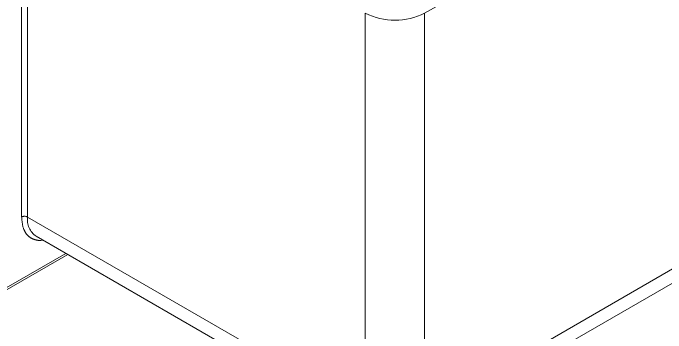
# Paper-space layout 'Blatt1' of a CAD drawing. Header units: millimetres. Extents: x 0 to 1189, y 0 to 841.
# Drawn here: x 925.444 to 928.56, y 249.274 to 250.801 of the extents above; entities that cross this region are included whole.
import ezdxf

# ---------------------------------------------------------------- set-up
doc = ezdxf.new("R2010")
doc.units = ezdxf.units.MM
doc.linetypes.add('PHANTOM', pattern=[12.7, 6.35, -1.27, 1.27, -1.27, 1.27, -1.27])

psp = doc.layouts.new('Blatt1')

# ---------------------------------------------------------------- linework, layer by layer
at = {"color": 8, "linetype": 'PHANTOM', "lineweight": 18}
for p, q in [((925.4847, 249.8277), (925.4847, 251.7319)), ((925.5129, 251.7319), (925.5129, 249.8277)), ((927.408, 250.8012), (929.057, 251.7531)), ((927.1251, 248.897), (927.1251, 250.8012)), ((927.408, 248.897), (927.408, 250.8012)), ((929.057, 249.849), (927.408, 248.897)), ((925.5129, 249.8277), (927.1251, 248.897)), ((925.6962, 249.6543), (925.3998, 249.4832))]:
    psp.add_line(p, q, dxfattribs=at)
at = {"color": 7, "linetype": 'PHANTOM', "lineweight": 18}
for p, q in [((927.3666, 248.8055), (929.0155, 249.7574)), ((925.5544, 249.7362), (927.1666, 248.8055)), ((925.3936, 249.4694), (925.705, 249.6492))]:
    psp.add_line(p, q, dxfattribs=at)
at = {"color": 8, "linetype": 'PHANTOM', "lineweight": 18}
for centre, radius, start, end in [((927.2666, 251.0742), 0.3074, 242.6097, 297.3903), ((925.4988, 249.8005), 0.0307, 62.6097, 117.3903), ((925.6081, 249.8156), 0.0959, 172.7442, 235.9436)]:
    psp.add_arc(centre, radius, start, end, dxfattribs=at)
psp.add_open_spline([(925.5853, 249.7183), (925.5845, 249.718), (925.5733, 249.7139), (925.5544, 249.7177), (925.5294, 249.7254), (925.5094, 249.7427), (925.49, 249.7733), (925.4867, 249.8063), (925.4847, 249.8277)], degree=3, knots=[0, 0, 0, 0, 0.012814, 0.181552, 0.351011, 0.519703, 0.689208, 1, 1, 1, 1], dxfattribs=at)

doc.saveas('drawing.dxf')
